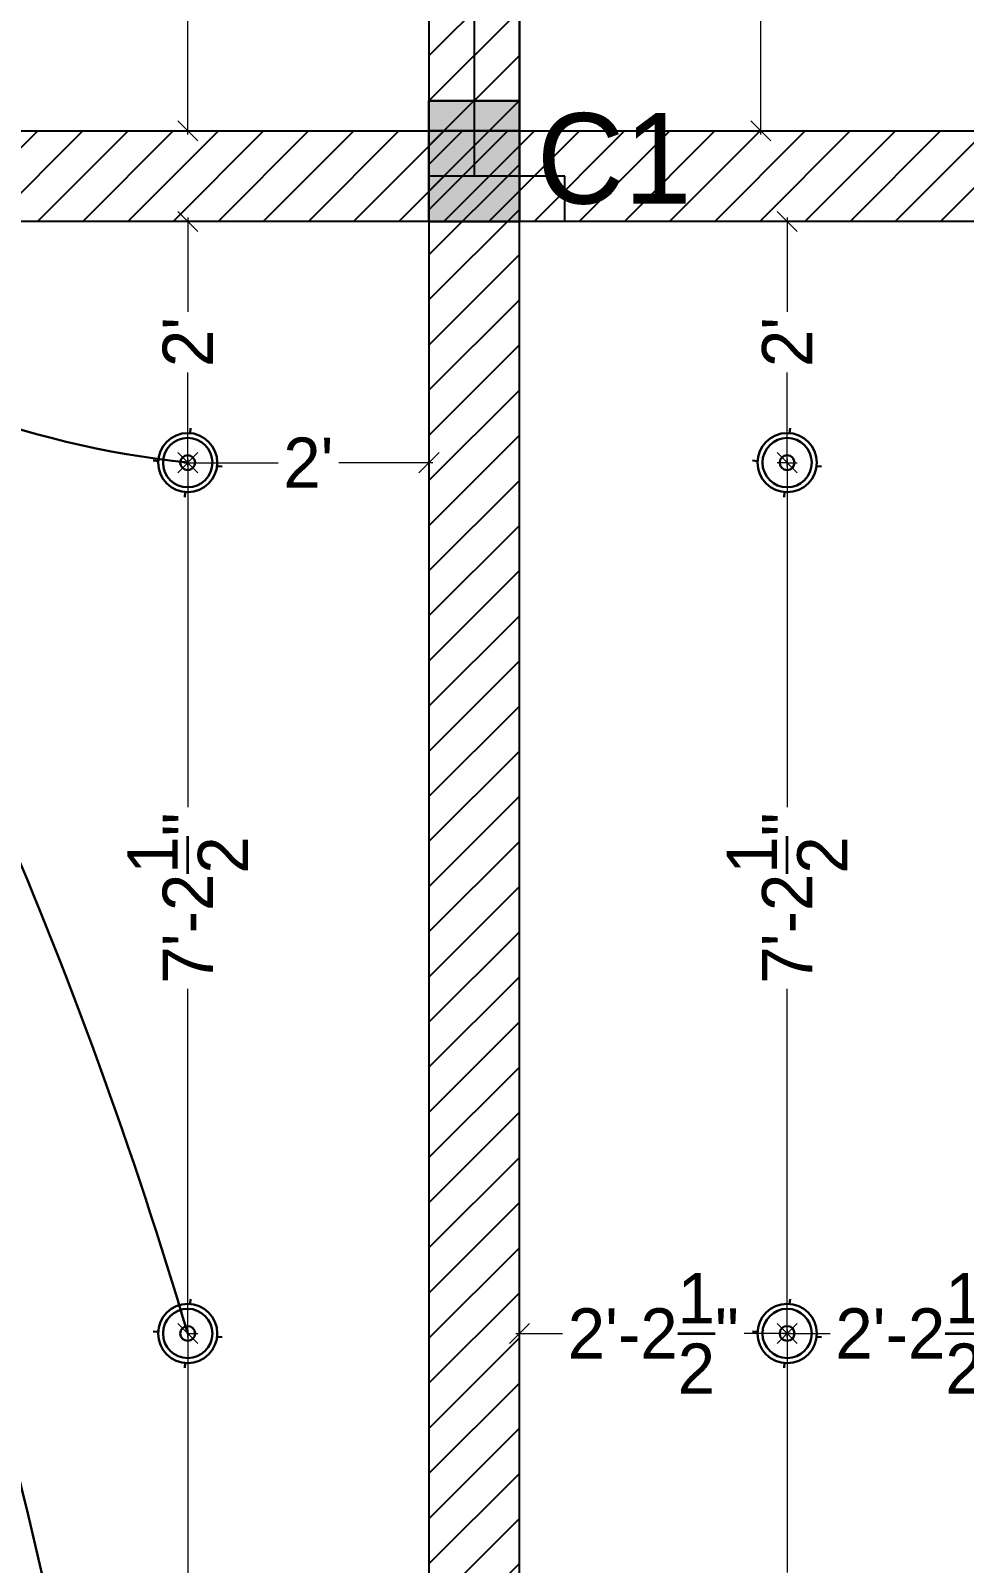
# Model space of a CAD drawing. Header units: millimetres. Extents: x -6808 to 215771, y -89660 to -16303.
# Drawn here: x 96807.5 to 96900.4, y -53348.8 to -53196.3 of the extents above; entities that cross this region are included whole.
import ezdxf

# ---------------------------------------------------------------- set-up
doc = ezdxf.new("R2010")
doc.units = ezdxf.units.MM
doc.header["$PDMODE"] = 35
doc.layers.get('0').update_dxf_attribs({"color": 8})
for name, color, linetype, lineweight in [('column', 5, 'Continuous', 30), ('ELE.13', 7, 'Continuous', 13), ('ELECTRICAL', 150, 'Continuous', 30), ('wall', 7, 'Continuous', 35)]:
    doc.layers.add(name, color=color, linetype=linetype, lineweight=lineweight)
doc.styles.add('SAJ', font='eurr____.ttf')
doc.dimstyles.new('SAJ', dxfattribs={"dimtxt": 5, "dimasz": 2, "dimexe": 1, "dimexo": 1, "dimgap": 0.09375, "dimtad": 0, "dimdec": 1, "dimzin": 0, "dimdsep": 46, "dimlunit": 4, "dimtxsty": 'SAJ', "dimblk": 'OBLIQUE', "dimcen": 0.125, "dimdle": 0.375, "dimadec": 0, "dimazin": 0, "dimtfac": 1, "dimtdec": 1, "dimtofl": 0, "dimtmove": 0, "dimatfit": 3, "dimldrblk": 'OBLIQUE', "dimfxl": 1, "dimtolj": 1, "dimtzin": 0, "dimlwd": 5, "dimlwe": 5, "dimarcsym": 1})
pattern_1 = [(45, (-1584.62, 41.465), (-2.24506403, 2.24506403), [])]

# ---------------------------------------------------------------- blocks, each defined once
blk = doc.blocks.new('c1')
at = {"layer": 'column'}
blk.add_hatch(color=256, dxfattribs=at).paths.add_polyline_path([(58376.49, -43564.36), (58385.49, -43564.36), (58385.49, -43552.36), (58376.49, -43552.36)])
for p, q in [((58376.49, -43552.36), (58376.49, -43564.36)), ((58376.49, -43552.36), (58385.49, -43552.36)), ((58385.49, -43564.36), (58385.49, -43552.36)), ((58376.49, -43564.36), (58385.49, -43564.36))]:
    blk.add_line(p, q, dxfattribs=at)
blk = doc.blocks.new('CEILING LIGHT')
at = {"layer": 'ELECTRICAL'}
for p, q in [((0, 3.5), (0, 3)), ((-3, 0.09), (-3.5, 0.09)), ((3.5, 0.09), (3, 0.09)), ((0, -3), (0, -3.5))]:
    blk.add_line(p, q, dxfattribs=at)
for radius in [3, 2.5, 0.75]:
    blk.add_circle((0, 0), radius, dxfattribs=at)
blk = doc.blocks.new('_Oblique')
at = {"color": 0, "linetype": 'ByBlock', "lineweight": -2}
blk.add_line((-0.5, -0.5), (0.5, 0.5), dxfattribs=at)
blk = doc.blocks.new('*D2042')
at = {"layer": 'Defpoints', "color": 0, "transparency": 16777216}
for p in [(96823.12, -53162.82), (96823.12, -53206.32), (96823.12, -53206.32)]:
    blk.add_point(p, dxfattribs=at)
at = {"layer": 'wall', "color": 0, "lineweight": 5, "transparency": 16777216}
for p, q in [((96823.12, -53162.82), (96822.12, -53162.82)), ((96823.12, -53162.44), (96823.12, -53176.77)), ((96823.12, -53206.69), (96823.12, -53192.36)), ((96823.12, -53206.32), (96822.12, -53206.32))]:
    blk.add_line(p, q, dxfattribs=at)
at = {"layer": 'wall', "color": 0, "lineweight": 5, "transparency": 16777216, "xscale": 2, "yscale": 2, "zscale": 2}
for p, rotation in [((96823.12, -53162.82), 90), ((96823.12, -53206.32), 270)]:
    blk.add_blockref('_Oblique', p, dxfattribs=dict(at, rotation=rotation))
at = {"layer": 'wall', "color": 0, "transparency": 16777216, "insert": (96823.12, -53184.57), "char_height": 5, "attachment_point": 5, "rotation": 90, "style": 'SAJ', "bg_fill": 3, "box_fill_scale": 1.1, "bg_fill_color": 256, "bg_fill_true_color": 13158600, "bg_fill_transparency": 0}
blk.add_mtext('\\A1;3\'-7{\\H1x;\\S1/2;}"', dxfattribs=at)
blk = doc.blocks.new('*D2051')
at = {"layer": 'Defpoints', "color": 0, "transparency": 16777216}
for p in [(96880.12, -53162.82), (96880.12, -53206.32), (96880.12, -53206.32)]:
    blk.add_point(p, dxfattribs=at)
at = {"layer": 'wall', "color": 0, "lineweight": 5, "transparency": 16777216}
for p, q in [((96880.12, -53162.44), (96880.12, -53176.77)), ((96880.12, -53162.82), (96881.12, -53162.82)), ((96880.12, -53206.69), (96880.12, -53192.36)), ((96880.12, -53206.32), (96881.12, -53206.32))]:
    blk.add_line(p, q, dxfattribs=at)
at = {"layer": 'wall', "color": 0, "lineweight": 5, "transparency": 16777216, "xscale": 2, "yscale": 2, "zscale": 2}
for p, rotation in [((96880.12, -53162.82), 90), ((96880.12, -53206.32), 270)]:
    blk.add_blockref('_Oblique', p, dxfattribs=dict(at, rotation=rotation))
at = {"layer": 'wall', "color": 0, "transparency": 16777216, "insert": (96880.12, -53184.57), "char_height": 5, "attachment_point": 5, "rotation": 90, "style": 'SAJ', "bg_fill": 3, "box_fill_scale": 1.1, "bg_fill_color": 256, "bg_fill_true_color": 13158600, "bg_fill_transparency": 0}
blk.add_mtext('\\A1;3\'-7{\\H1x;\\S1/2;}"', dxfattribs=at)
blk = doc.blocks.new('*D2059')
at = {"layer": 'Defpoints', "color": 0, "transparency": 16777216}
for p in [(96882.74, -53215.32), (96882.74, -53215.32), (96882.74, -53239.32)]:
    blk.add_point(p, dxfattribs=at)
at = {"layer": 'wall', "color": 0, "lineweight": 5, "transparency": 16777216}
for p, q in [((96882.74, -53214.94), (96882.74, -53225.23)), ((96882.74, -53215.32), (96883.74, -53215.32)), ((96882.74, -53239.69), (96882.74, -53229.4)), ((96882.74, -53239.32), (96883.74, -53239.32))]:
    blk.add_line(p, q, dxfattribs=at)
at = {"layer": 'wall', "color": 0, "lineweight": 5, "transparency": 16777216, "xscale": 2, "yscale": 2, "zscale": 2}
for p, rotation in [((96882.74, -53215.32), 90), ((96882.74, -53239.32), 270)]:
    blk.add_blockref('_Oblique', p, dxfattribs=dict(at, rotation=rotation))
at = {"layer": 'wall', "color": 0, "transparency": 16777216, "insert": (96882.74, -53227.32), "char_height": 5, "attachment_point": 5, "rotation": 90, "style": 'SAJ', "bg_fill": 3, "box_fill_scale": 1.1, "bg_fill_color": 256, "bg_fill_true_color": 13158600, "bg_fill_transparency": 0}
blk.add_mtext("\\A1;2'", dxfattribs=at)
blk = doc.blocks.new('*D2060')
at = {"layer": 'Defpoints', "color": 0, "transparency": 16777216}
for p in [(96882.74, -53239.32), (96882.74, -53325.94), (96882.74, -53325.94)]:
    blk.add_point(p, dxfattribs=at)
at = {"layer": 'wall', "color": 0, "lineweight": 5, "transparency": 16777216}
for p, q in [((96882.74, -53238.94), (96882.74, -53274.83)), ((96882.74, -53239.32), (96881.74, -53239.32)), ((96882.74, -53326.32), (96882.74, -53290.42)), ((96882.74, -53325.94), (96881.74, -53325.94))]:
    blk.add_line(p, q, dxfattribs=at)
at = {"layer": 'wall', "color": 0, "lineweight": 5, "transparency": 16777216, "xscale": 2, "yscale": 2, "zscale": 2}
for p, rotation in [((96882.74, -53239.32), 90), ((96882.74, -53325.94), 270)]:
    blk.add_blockref('_Oblique', p, dxfattribs=dict(at, rotation=rotation))
at = {"layer": 'wall', "color": 0, "transparency": 16777216, "insert": (96882.74, -53282.63), "char_height": 5, "attachment_point": 5, "rotation": 90, "style": 'SAJ', "bg_fill": 3, "box_fill_scale": 1.1, "bg_fill_color": 256, "bg_fill_true_color": 13158600, "bg_fill_transparency": 0}
blk.add_mtext('\\A1;7\'-2{\\H1x;\\S1/2;}"', dxfattribs=at)
blk = doc.blocks.new('*D2061')
at = {"layer": 'Defpoints', "color": 0, "transparency": 16777216}
for p in [(96882.74, -53325.94), (96882.74, -53387.82), (96882.74, -53387.82)]:
    blk.add_point(p, dxfattribs=at)
at = {"layer": 'wall', "color": 0, "lineweight": 5, "transparency": 16777216}
for p, q in [((96882.74, -53325.57), (96882.74, -53350.9)), ((96882.74, -53325.94), (96883.74, -53325.94)), ((96882.74, -53388.19), (96882.74, -53362.86)), ((96882.74, -53387.82), (96883.74, -53387.82))]:
    blk.add_line(p, q, dxfattribs=at)
at = {"layer": 'wall', "color": 0, "lineweight": 5, "transparency": 16777216, "xscale": 2, "yscale": 2, "zscale": 2}
for p, rotation in [((96882.74, -53325.94), 90), ((96882.74, -53387.82), 270)]:
    blk.add_blockref('_Oblique', p, dxfattribs=dict(at, rotation=rotation))
at = {"layer": 'wall', "color": 0, "transparency": 16777216, "insert": (96882.74, -53356.88), "char_height": 5, "attachment_point": 5, "rotation": 90, "style": 'SAJ', "bg_fill": 3, "box_fill_scale": 1.1, "bg_fill_color": 256, "bg_fill_true_color": 13158600, "bg_fill_transparency": 0}
blk.add_mtext('\\A1;5\'-2"', dxfattribs=at)
blk = doc.blocks.new('*D2062')
at = {"layer": 'Defpoints', "color": 0, "transparency": 16777216}
for p in [(96856.12, -53325.94), (96856.12, -53325.94), (96882.74, -53325.94)]:
    blk.add_point(p, dxfattribs=at)
at = {"layer": 'wall', "color": 0, "lineweight": 5, "transparency": 16777216}
for p, q in [((96855.74, -53325.94), (96861.63, -53325.94)), ((96856.12, -53325.94), (96856.12, -53324.94)), ((96883.12, -53325.94), (96877.23, -53325.94)), ((96882.74, -53325.94), (96882.74, -53324.94))]:
    blk.add_line(p, q, dxfattribs=at)
at = {"layer": 'wall', "color": 0, "lineweight": 5, "transparency": 16777216, "xscale": 2, "yscale": 2, "zscale": 2, "rotation": 180}
blk.add_blockref('_Oblique', (96856.12, -53325.94), dxfattribs=at)
at = {"layer": 'wall', "color": 0, "lineweight": 5, "transparency": 16777216, "xscale": 2, "yscale": 2, "zscale": 2}
blk.add_blockref('_Oblique', (96882.74, -53325.94), dxfattribs=at)
at = {"layer": 'wall', "color": 0, "transparency": 16777216, "insert": (96869.43, -53325.94), "char_height": 5, "attachment_point": 5, "style": 'SAJ', "bg_fill": 3, "box_fill_scale": 1.1, "bg_fill_color": 256, "bg_fill_true_color": 13158600, "bg_fill_transparency": 0}
blk.add_mtext('\\A1;2\'-2{\\H1x;\\S1/2;}"', dxfattribs=at)
blk = doc.blocks.new('*D2063')
at = {"layer": 'Defpoints', "color": 0, "transparency": 16777216}
for p in [(96882.74, -53325.94), (96909.37, -53325.94), (96909.37, -53325.94)]:
    blk.add_point(p, dxfattribs=at)
at = {"layer": 'wall', "color": 0, "lineweight": 5, "transparency": 16777216}
for p, q in [((96882.37, -53325.94), (96888.26, -53325.94)), ((96882.74, -53325.94), (96882.74, -53324.94)), ((96909.74, -53325.94), (96903.85, -53325.94)), ((96909.37, -53325.94), (96909.37, -53324.94))]:
    blk.add_line(p, q, dxfattribs=at)
at = {"layer": 'wall', "color": 0, "lineweight": 5, "transparency": 16777216, "xscale": 2, "yscale": 2, "zscale": 2, "rotation": 180}
blk.add_blockref('_Oblique', (96882.74, -53325.94), dxfattribs=at)
at = {"layer": 'wall', "color": 0, "lineweight": 5, "transparency": 16777216, "xscale": 2, "yscale": 2, "zscale": 2}
blk.add_blockref('_Oblique', (96909.37, -53325.94), dxfattribs=at)
at = {"layer": 'wall', "color": 0, "transparency": 16777216, "insert": (96896.05, -53325.94), "char_height": 5, "attachment_point": 5, "style": 'SAJ', "bg_fill": 3, "box_fill_scale": 1.1, "bg_fill_color": 256, "bg_fill_true_color": 13158600, "bg_fill_transparency": 0}
blk.add_mtext('\\A1;2\'-2{\\H1x;\\S1/2;}"', dxfattribs=at)
blk = doc.blocks.new('*D2064')
at = {"layer": 'Defpoints', "color": 0, "transparency": 16777216}
for p in [(96823.12, -53215.32), (96823.12, -53215.32), (96823.12, -53239.32)]:
    blk.add_point(p, dxfattribs=at)
at = {"layer": 'wall', "color": 0, "lineweight": 5, "transparency": 16777216}
for p, q in [((96823.12, -53214.94), (96823.12, -53225.23)), ((96823.12, -53215.32), (96824.12, -53215.32)), ((96823.12, -53239.69), (96823.12, -53229.4)), ((96823.12, -53239.32), (96824.12, -53239.32))]:
    blk.add_line(p, q, dxfattribs=at)
at = {"layer": 'wall', "color": 0, "lineweight": 5, "transparency": 16777216, "xscale": 2, "yscale": 2, "zscale": 2}
for p, rotation in [((96823.12, -53215.32), 90), ((96823.12, -53239.32), 270)]:
    blk.add_blockref('_Oblique', p, dxfattribs=dict(at, rotation=rotation))
at = {"layer": 'wall', "color": 0, "transparency": 16777216, "insert": (96823.12, -53227.32), "char_height": 5, "attachment_point": 5, "rotation": 90, "style": 'SAJ', "bg_fill": 3, "box_fill_scale": 1.1, "bg_fill_color": 256, "bg_fill_true_color": 13158600, "bg_fill_transparency": 0}
blk.add_mtext("\\A1;2'", dxfattribs=at)
blk = doc.blocks.new('*D2065')
at = {"layer": 'Defpoints', "color": 0, "transparency": 16777216}
for p in [(96823.12, -53239.32), (96847.12, -53239.32), (96847.12, -53239.32)]:
    blk.add_point(p, dxfattribs=at)
at = {"layer": 'wall', "color": 0, "lineweight": 5, "transparency": 16777216}
for p, q in [((96823.12, -53239.32), (96823.12, -53238.32)), ((96847.12, -53239.32), (96847.12, -53238.32)), ((96822.74, -53239.32), (96833.03, -53239.32)), ((96847.49, -53239.32), (96837.2, -53239.32))]:
    blk.add_line(p, q, dxfattribs=at)
at = {"layer": 'wall', "color": 0, "lineweight": 5, "transparency": 16777216, "xscale": 2, "yscale": 2, "zscale": 2, "rotation": 180}
blk.add_blockref('_Oblique', (96823.12, -53239.32), dxfattribs=at)
at = {"layer": 'wall', "color": 0, "lineweight": 5, "transparency": 16777216, "xscale": 2, "yscale": 2, "zscale": 2}
blk.add_blockref('_Oblique', (96847.12, -53239.32), dxfattribs=at)
at = {"layer": 'wall', "color": 0, "transparency": 16777216, "insert": (96835.12, -53239.32), "char_height": 5, "attachment_point": 5, "style": 'SAJ', "bg_fill": 3, "box_fill_scale": 1.1, "bg_fill_color": 256, "bg_fill_true_color": 13158600, "bg_fill_transparency": 0}
blk.add_mtext("\\A1;2'", dxfattribs=at)
blk = doc.blocks.new('*D2076')
at = {"layer": 'Defpoints', "color": 0, "transparency": 16777216}
for p in [(96823.12, -53239.32), (96823.12, -53239.32), (96823.12, -53325.94)]:
    blk.add_point(p, dxfattribs=at)
at = {"layer": 'wall', "color": 0, "lineweight": 5, "transparency": 16777216}
for p, q in [((96823.12, -53238.94), (96823.12, -53274.83)), ((96823.12, -53239.32), (96824.12, -53239.32)), ((96823.12, -53326.32), (96823.12, -53290.42)), ((96823.12, -53325.94), (96824.12, -53325.94))]:
    blk.add_line(p, q, dxfattribs=at)
at = {"layer": 'wall', "color": 0, "lineweight": 5, "transparency": 16777216, "xscale": 2, "yscale": 2, "zscale": 2}
for p, rotation in [((96823.12, -53239.32), 90), ((96823.12, -53325.94), 270)]:
    blk.add_blockref('_Oblique', p, dxfattribs=dict(at, rotation=rotation))
at = {"layer": 'wall', "color": 0, "transparency": 16777216, "insert": (96823.12, -53282.63), "char_height": 5, "attachment_point": 5, "rotation": 90, "style": 'SAJ', "bg_fill": 3, "box_fill_scale": 1.1, "bg_fill_color": 256, "bg_fill_true_color": 13158600, "bg_fill_transparency": 0}
blk.add_mtext('\\A1;7\'-2{\\H1x;\\S1/2;}"', dxfattribs=at)
blk = doc.blocks.new('*D2077')
at = {"layer": 'Defpoints', "color": 0, "transparency": 16777216}
for p in [(96823.12, -53325.94), (96823.12, -53412.57), (96823.12, -53412.57)]:
    blk.add_point(p, dxfattribs=at)
at = {"layer": 'wall', "color": 0, "lineweight": 5, "transparency": 16777216}
for p, q in [((96823.12, -53325.57), (96823.12, -53361.46)), ((96823.12, -53325.94), (96824.12, -53325.94)), ((96823.12, -53412.94), (96823.12, -53377.05)), ((96823.12, -53412.57), (96824.12, -53412.57))]:
    blk.add_line(p, q, dxfattribs=at)
at = {"layer": 'wall', "color": 0, "lineweight": 5, "transparency": 16777216, "xscale": 2, "yscale": 2, "zscale": 2}
for p, rotation in [((96823.12, -53325.94), 90), ((96823.12, -53412.57), 270)]:
    blk.add_blockref('_Oblique', p, dxfattribs=dict(at, rotation=rotation))
at = {"layer": 'wall', "color": 0, "transparency": 16777216, "insert": (96823.12, -53369.25), "char_height": 5, "attachment_point": 5, "rotation": 90, "style": 'SAJ', "bg_fill": 3, "box_fill_scale": 1.1, "bg_fill_color": 256, "bg_fill_true_color": 13158600, "bg_fill_transparency": 0}
blk.add_mtext('\\A1;7\'-2{\\H1x;\\S1/2;}"', dxfattribs=at)

msp = doc.modelspace()

# ---------------------------------------------------------------- hatches: boundary and pattern name
h = msp.add_hatch()
h.set_pattern_fill('ANSI31', color=256, style=0)
h.set_pattern_definition(pattern_1)
h.paths.add_polyline_path([(96856.117, -53062.316), (96847.117, -53062.316), (96847.117, -53215.316), (96856.117, -53215.316)])
h = msp.add_hatch()
h.set_pattern_fill('ANSI31', color=256, style=0)
h.set_pattern_definition(pattern_1)
h.paths.add_polyline_path([(97018.117, -53206.316), (96694.117, -53206.316), (96694.117, -53215.316), (97018.117, -53215.316)])
h = msp.add_hatch()
h.set_pattern_fill('ANSI31', color=256, style=0)
h.set_pattern_definition([(45, (79061.6935, -34400.544), (-2.24506403, 2.24506403), [])])
h.paths.add_polyline_path([(96856.117, -53206.316), (96847.117, -53206.316), (96847.117, -53396.816), (96856.117, -53396.816)])

# ---------------------------------------------------------------- linework, layer by layer
for p, q in [((96851.617, -53066.816), (96851.617, -53210.816)), ((96856.117, -53066.816), (96856.117, -53210.816)), ((96860.617, -53210.816), (96847.117, -53210.816)), ((96847.117, -53215.316), (96847.117, -53210.816)), ((96860.617, -53215.316), (96860.617, -53210.816)), ((96860.617, -53215.316), (96847.117, -53215.316))]:
    msp.add_line(p, q)
for points in [[(96847.117, -53215.316), (96856.117, -53215.316), (96856.117, -53062.316), (96847.117, -53062.316)], [(96694.117, -53206.316), (97018.117, -53206.316), (97018.117, -53215.316), (96694.117, -53215.316)], [(96847.117, -53396.816), (96856.117, -53396.816), (96856.117, -53206.316), (96847.117, -53206.316)]]:
    msp.add_lwpolyline(points, close=True)
at = {"layer": 'ELECTRICAL', "linetype": 'Continuous'}
for centre, radius, start, end in [((85981.85, -55887.535), 11120.186, 12.8597577, 13.8688839), ((96379.13, -53457.523), 463.075, 16.50786, 30.56851), ((96833.073, -53145.381), 94.461, 234.22305, 263.95035)]:
    msp.add_arc(centre, radius, start, end, dxfattribs=at)

# ---------------------------------------------------------------- block references
msp.add_blockref('c1', (38470.626, -9650.955))
at = {"layer": 'ELE.13', "ltscale": 4, "xscale": -0.9818181818043532, "yscale": 0.9818181818118316, "zscale": 0.9818181818181811, "rotation": 175.1736252210289}
for p in [(96823.117, -53239.316), (96882.742, -53239.316), (96823.117, -53325.941), (96882.742, -53325.941)]:
    msp.add_blockref('CEILING LIGHT', p, dxfattribs=at)

# ---------------------------------------------------------------- texts
at = {"insert": (96857.848, -53204.549), "char_height": 9, "width": 293.6941, "attachment_point": 1, "style": 'SAJ'}
msp.add_mtext('\\A1;{\\fCentury Gothic|b0|i0|c0|p34;C1}', dxfattribs=at)

# ---------------------------------------------------------------- next in the draw order: dimensions: what is measured, and where the dimension line sits
at = {"layer": 'wall'}
for p1, p2, picture, middle in [((96823.117, -53162.816), (96823.117, -53206.316), '*D2042', (96823.117, -53184.566)), ((96880.117, -53162.816), (96880.117, -53206.316), '*D2051', (96880.117, -53184.566)), ((96823.117, -53239.316), (96823.117, -53215.316), '*D2064', (96823.117, -53227.316)), ((96882.742, -53239.316), (96882.742, -53215.316), '*D2059', (96882.742, -53227.316))]:
    dim = msp.add_aligned_dim(p1=p1, p2=p2, distance=0, dimstyle='SAJ', override={"dimfxl": 3, "dimfxlon": 1, "dimtfill": 1}, dxfattribs=at)
    dim.commit()
    dim.dimension.update_dxf_attribs({"geometry": picture, "text_midpoint": middle})

# ---------------------------------------------------------------- next in the draw order: dimensions: what is measured, and where the dimension line sits
for p1, p2, picture, middle in [((96823.117, -53239.316), (96847.117, -53239.316), '*D2065', (96835.117, -53239.316)), ((96882.742, -53239.316), (96882.742, -53325.941), '*D2060', (96882.742, -53282.629))]:
    dim = msp.add_aligned_dim(p1=p1, p2=p2, distance=0, dimstyle='SAJ', override={"dimfxl": 3, "dimfxlon": 1, "dimtfill": 1}, dxfattribs=at)
    dim.commit()
    dim.dimension.update_dxf_attribs({"geometry": picture, "text_midpoint": middle})

# ---------------------------------------------------------------- next in the draw order: dimensions: what is measured, and where the dimension line sits
for p1, p2, picture, middle in [((96823.117, -53325.941), (96823.117, -53239.316), '*D2076', (96823.117, -53282.629)), ((96882.742, -53325.941), (96882.742, -53387.816), '*D2061', (96882.742, -53356.879))]:
    dim = msp.add_aligned_dim(p1=p1, p2=p2, distance=0, dimstyle='SAJ', override={"dimfxl": 3, "dimfxlon": 1, "dimtfill": 1}, dxfattribs=at)
    dim.commit()
    dim.dimension.update_dxf_attribs({"geometry": picture, "text_midpoint": middle})

# ---------------------------------------------------------------- next in the draw order: dimensions: what is measured, and where the dimension line sits
for p1, p2, picture, middle in [((96882.742, -53325.941), (96856.117, -53325.941), '*D2062', (96869.43, -53325.941)), ((96823.117, -53325.941), (96823.117, -53412.566), '*D2077', (96823.117, -53369.254))]:
    dim = msp.add_aligned_dim(p1=p1, p2=p2, distance=0, dimstyle='SAJ', override={"dimfxl": 3, "dimfxlon": 1, "dimtfill": 1}, dxfattribs=at)
    dim.commit()
    dim.dimension.update_dxf_attribs({"geometry": picture, "text_midpoint": middle})

# ---------------------------------------------------------------- next in the draw order: dimensions: what is measured, and where the dimension line sits
dim = msp.add_aligned_dim(p1=(96882.742, -53325.941), p2=(96909.367, -53325.941), distance=0, dimstyle='SAJ', override={"dimfxl": 3, "dimfxlon": 1, "dimtfill": 1}, dxfattribs=at)
dim.commit()
dim.dimension.update_dxf_attribs({"geometry": '*D2063', "text_midpoint": (96896.055, -53325.941)})

doc.saveas('drawing.dxf')
